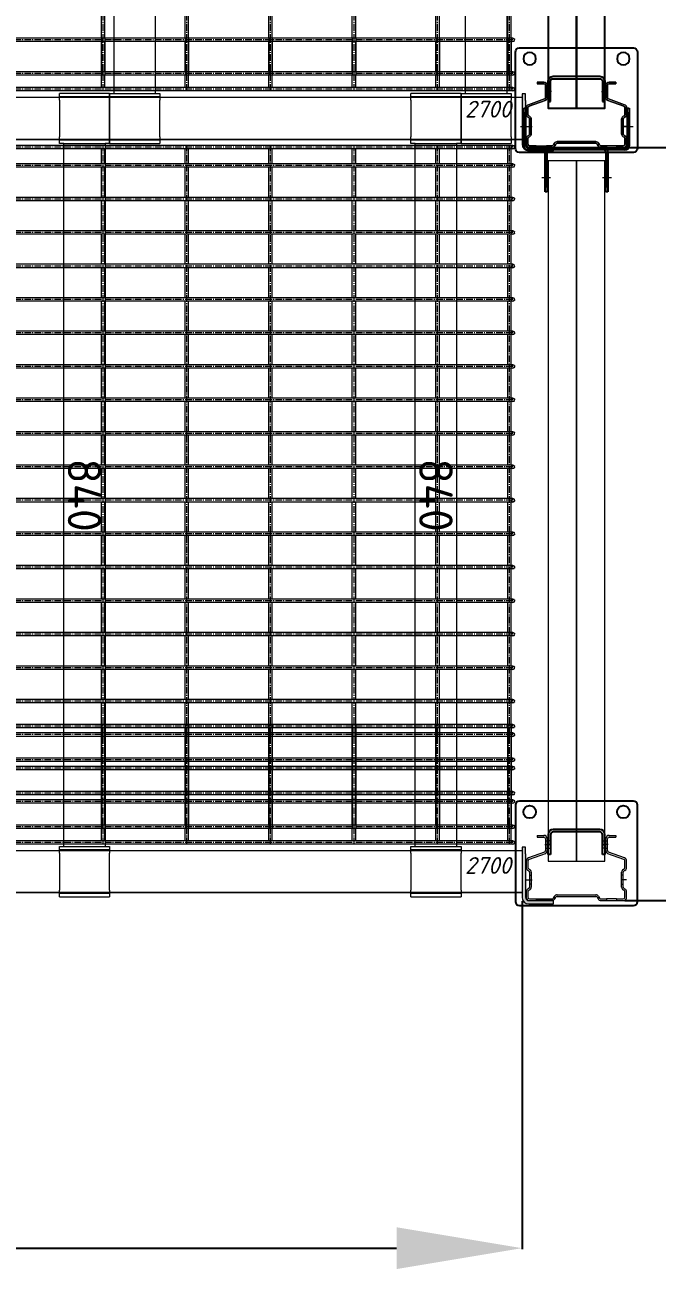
# Model space of a CAD drawing. Header units: millimetres. Extents: x 2140 to 223837, y 2113 to 170313.
# Drawn here: x 206360 to 207115, y 103567 to 105054 of the extents above; entities that cross this region are included whole.
import ezdxf

# ---------------------------------------------------------------- set-up
doc = ezdxf.new("R2010")
doc.units = ezdxf.units.MM
for name, pattern in [('CENTERX2', [20.32, 12.7, -2.54, 2.54, -2.54]), ('gost6', [12, 8, -1.5, 1, -1.5]), ('HIDDEN', [1.905, 1.27, -0.635]), ('PHANTOM', [12.7, 6.35, -1.27, 1.27, -1.27, 1.27, -1.27]), ('{ Wide Dash }', [12, 4, -2, 4, -2])]:
    doc.linetypes.add(name, pattern=pattern)
for name, color, linetype in [('0_ANNOT_Dimensions', 7, 'Continuous'), ('12.Секция', 7, 'Continuous'), ('2.Стойка', 7, 'Continuous'), ('Размеры', 7, 'Continuous')]:
    doc.layers.add(name, color=color, linetype=linetype)
for name, color, linetype, lineweight in [('1.Балка', 5, 'Continuous', 0), ('13.Траверса', 40, 'Continuous', 0), ('3.Опора', 7, 'Continuous', 0), ('42.Наращиватель рамы', 7, 'Continuous', 0), ('D', 7, 'Continuous', 15)]:
    doc.layers.add(name, color=color, linetype=linetype, lineweight=lineweight)
doc.styles.add('GOST', font='isocpeur.ttf')
doc.styles.get("Standard").update_dxf_attribs({"font": 'isocpeur.ttf'})
doc.styles.add('Курсив', font='isocpeui.ttf')
doc.dimstyles.new('150', dxfattribs={"dimtxt": 150, "dimasz": 150, "dimexe": 1, "dimexo": 10, "dimgap": 40, "dimtad": 1, "dimdec": 0, "dimzin": 0, "dimdsep": 46, "dimtxsty": 'Standard', "dimcen": 0.09, "dimadec": 0, "dimazin": 0, "dimtfac": 1, "dimtdec": 0, "dimtofl": 0, "dimtmove": 0, "dimatfit": 3, "dimfxl": 1, "dimtolj": 1, "dimtzin": 0, "dimarcsym": 0})
doc.dimstyles.new('blok40', dxfattribs={"dimtxt": 40, "dimasz": 80, "dimexe": 0.18, "dimexo": 0, "dimgap": 5, "dimtad": 1, "dimtoh": 1, "dimdec": 0, "dimzin": 0, "dimdsep": 46, "dimtxsty": 'GOST', "dimblk": 'NONE', "dimcen": 0.09, "dimse1": 1, "dimse2": 1, "dimsd1": 1, "dimsd2": 1, "dimadec": 0, "dimazin": 0, "dimtfac": 1, "dimtdec": 0, "dimtofl": 0, "dimtmove": 0, "dimatfit": 2, "dimldrblk": 'NONE', "dimfxl": 0.18, "dimtolj": 1, "dimtzin": 0, "dimarcsym": 0})
doc.dimstyles.new('Рзм блок', dxfattribs={"dimtxt": 40, "dimasz": 80, "dimexe": 0.18, "dimexo": 0, "dimgap": 5, "dimtad": 1, "dimtoh": 1, "dimdec": 0, "dimzin": 0, "dimdsep": 46, "dimtxsty": 'Курсив', "dimblk": 'NONE', "dimcen": 0.09, "dimse1": 1, "dimse2": 1, "dimsd1": 1, "dimsd2": 1, "dimadec": 0, "dimazin": 0, "dimtfac": 1, "dimtdec": 0, "dimtofl": 0, "dimtmove": 0, "dimatfit": 2, "dimldrblk": 'NONE', "dimfxl": 0.18, "dimtolj": 1, "dimtzin": 0, "dimarcsym": 0})

# ---------------------------------------------------------------- blocks, each defined once
blk = doc.blocks.new('*D430')
at = {"layer": 'Defpoints', "color": 0, "linetype": 'ByBlock', "transparency": 16777216}
for p in [(5, 34.5), (2705, 34.5), (5, 1.9)]:
    blk.add_point(p, dxfattribs=at)
at = {"layer": 'Defpoints', "color": 0, "linetype": 'ByBlock', "transparency": 16777216, "insert": (2664.3, 17), "char_height": 20, "attachment_point": 5, "style": 'Курсив'}
blk.add_mtext('\\A1;2700', dxfattribs=at)
blk = doc.blocks.new('_None')
blk = doc.blocks.new('Опора FSус 120')
at = {"layer": '3.Опора', "color": 0, "linetype": 'Continuous', "lineweight": 25}
for p, q in [((-73, 120), (-73, 5)), ((68, 125), (-68, 125)), ((73, 5), (73, 120)), ((28, 91), (-28, 91)), ((-34, 85), (-34, 71)), ((-31, 85), (-31, 71)), ((28, 88), (-28, 88)), ((31, 71), (31, 85)), ((34, 71), (34, 85)), ((-34, 61), (-34, 71)), ((-31, 61), (-34, 61)), ((-31, 71), (-31, 61)), ((31, 61), (31, 71)), ((34, 61), (31, 61)), ((34, 71), (34, 61)), ((-68, 0), (68, 0))]:
    blk.add_line(p, q, dxfattribs=at)
at = {"layer": '3.Опора', "color": 0}
for p, q in [((-30, 73), (-35, 73)), ((30, 73), (35, 73))]:
    blk.add_line(p, q, dxfattribs=at)
for points in [[(-31, 77.5), (-34, 77.5), (-34, 68.5), (-31, 68.5)], [(31, 77.5), (34, 77.5), (34, 68.5), (31, 68.5)]]:
    blk.add_lwpolyline(points, close=True, dxfattribs=at)
at = {"layer": '3.Опора', "color": 0, "linetype": 'Continuous', "lineweight": 25}
for centre in [(-56, 112), (56, 112)]:
    blk.add_circle(centre, 7.5, dxfattribs=at)
for centre, radius, start, end in [((-68, 120), 5, 90, 180), ((68, 120), 5, 0, 90), ((-28, 85), 6, 90, 180), ((28, 85), 6, 0, 90), ((-28, 85), 3, 90, 180), ((28, 85), 3, 0, 90), ((-68, 5), 5, 180, 270), ((68, 5), 5, 270, 0)]:
    blk.add_arc(centre, radius, start, end, dxfattribs=at)
blk = doc.blocks.new('Стойка FSус 120')
at = {"color": 0, "linetype": 'ByBlock', "lineweight": 0}
for p, q in [((-47, 73), (-39, 73)), ((-47, 73), (-47, 71)), ((-47, 71), (-39, 71)), ((-38, 62), (-34, 62)), ((-37, 69), (-37, 54.8)), ((-35, 66.2), (-37, 66.2)), ((-35, 69), (-35, 54.8)), ((38, 62), (34, 62)), ((35, 54.8), (35, 69)), ((37, 66.2), (35, 66.2)), ((37, 54.8), (37, 69)), ((39, 73), (47, 73)), ((39, 71), (47, 71)), ((47, 73), (47, 71)), ((-38.3, 52.9), (-57.4, 46)), ((-37.6, 51), (-56.7, 44.1)), ((-37, 57.8), (-35, 57.8)), ((35, 57.8), (37, 57.8)), ((56.7, 44.1), (37.6, 51)), ((57.4, 46), (38.3, 52.9)), ((-60, 42.2), (-60, 34.6)), ((-58, 42.2), (-58, 34.6)), ((-58, 31.2), (-57, 30.6)), ((-57, 32.9), (-56, 32.3)), ((56, 32.3), (57, 32.9)), ((57, 30.6), (58, 31.2)), ((58, 34.6), (58, 42.2)), ((60, 34.6), (60, 42.2)), ((-60, 20), (-53, 20)), ((-56, 28.8), (-56, 11.2)), ((-56, 25.5), (-54, 25.5)), ((-54, 28.8), (-54, 11.2)), ((60, 20), (53, 20)), ((54, 11.2), (54, 28.8)), ((56, 25.5), (54, 25.5)), ((56, 11.2), (56, 28.8)), ((-60, 5.4), (-60, -1)), ((-57, 9.4), (-58, 8.8)), ((-58, 5.4), (-58, -1)), ((-56, 7.7), (-57, 7.1)), ((-54, 14.5), (-56, 14.5)), ((-27.6, -2), (-26.4, 0)), ((-23, 2), (23, 2)), ((-23, 0), (23, 0)), ((26.4, 0), (27.6, -2)), ((54, 14.5), (56, 14.5)), ((57, 7.1), (56, 7.7)), ((58, 8.8), (57, 9.4)), ((58, -1), (58, 5.4)), ((60, -1), (60, 5.4)), ((-56, -3), (-48, -3)), ((-56, -5), (-48, -5)), ((-48, -3), (-46.1, -3)), ((-48, -3), (-48, -5)), ((-46.1, -5), (-48, -5)), ((-46.1, -3), (-45.6, -3)), ((-45.6, -5), (-46.1, -5)), ((-45.6, -3), (-36.5, -3)), ((-36.5, -5), (-45.6, -5)), ((-36.5, -3), (-36, -3)), ((-36, -5), (-36.5, -5)), ((-36, -3), (-29.3, -3)), ((-36, -3), (-36, -5)), ((-36, -5), (-29.3, -5)), ((-25.8, -3), (-24.7, -1)), ((24.7, -1), (25.8, -3)), ((29.3, -3), (36, -3)), ((29.3, -5), (36, -5)), ((36.5, -3), (36, -3)), ((36, -3), (36, -5)), ((36, -5), (36.5, -5)), ((45.6, -3), (36.5, -3)), ((36.5, -5), (45.6, -5)), ((46.1, -3), (45.6, -3)), ((45.6, -5), (46.1, -5)), ((48, -3), (46.1, -3)), ((46.1, -5), (48, -5)), ((48, -3), (56, -3)), ((48, -3), (48, -5)), ((48, -5), (56, -5))]:
    blk.add_line(p, q, dxfattribs=at)
for centre, radius, start, end in [((-39, 69), 4, 0, 90), ((-39, 69), 2, 0, 90), ((39, 69), 4, 90, 180), ((39, 69), 2, 90, 180), ((-56, 42.2), 4, 110, 180), ((-39, 54.8), 2, 290, 0), ((-39, 54.8), 4, 290, 0), ((39, 54.8), 4, 180, 250), ((39, 54.8), 2, 180, 250), ((56, 42.2), 4, 0, 70), ((-56, 34.6), 4, 180, 240), ((-56, 42.2), 2, 110, 180), ((-56, 34.6), 2, 180, 240), ((-58, 28.8), 2, 0, 60), ((-58, 28.8), 4, 0, 60), ((58, 28.8), 4, 120, 180), ((58, 28.8), 2, 120, 180), ((56, 42.2), 2, 0, 70), ((56, 34.6), 2, 300, 0), ((56, 34.6), 4, 300, 0), ((-56, 5.4), 4, 120, 180), ((-56, 5.4), 2, 120, 180), ((-58, 11.2), 2, 300, 0), ((-58, 11.2), 4, 300, 0), ((-23, -2), 4, 90, 150), ((-23, -2), 2, 90, 150), ((23, -2), 4, 30, 90), ((23, -2), 2, 30, 90), ((58, 11.2), 4, 180, 240), ((58, 11.2), 2, 180, 240), ((56, 5.4), 2, 0, 60), ((56, 5.4), 4, 0, 60), ((-56, -1), 4, 180, 270), ((-56, -1), 2, 180, 270), ((-29.3, -1), 2, 270, 330), ((-29.3, -1), 4, 270, 330), ((29.3, -1), 4, 210, 270), ((29.3, -1), 2, 210, 270), ((56, -1), 2, 270, 0), ((56, -1), 4, 270, 0)]:
    blk.add_arc(centre, radius, start, end, dxfattribs=at)
blk = doc.blocks.new('*D332')
at = {"layer": 'Defpoints', "color": 0, "linetype": 'ByBlock', "transparency": 16777216}
for p in [(65, 54.5), (2765, 54.5), (65, 25.6)]:
    blk.add_point(p, dxfattribs=at)
at = {"layer": 'Defpoints', "color": 0, "linetype": 'ByBlock', "transparency": 16777216, "insert": (2724.3, 40.7), "char_height": 20, "attachment_point": 5, "style": 'Курсив'}
blk.add_mtext('\\A1;2700', dxfattribs=at)
blk = doc.blocks.new('*U983')
at = {"color": 0, "linetype": 'Continuous', "lineweight": 25}
for p, q in [((-63, 42), (-60.5, 42)), ((-63, 37), (-63, 42)), ((-63, -3), (-63, 37)), ((-60.5, 42), (-60.5, 37)), ((-60.5, -3), (-60.5, 37)), ((60.5, 42), (63, 42)), ((60.5, 37), (60.5, 42)), ((60.5, 37), (60.5, -3)), ((63, 42), (63, 37)), ((63, 37), (63, -3)), ((58, -5.5), (-58, -5.5)), ((58, -8), (-58, -8)), ((-37.5, -53), (-37.5, -10.5)), ((-35, -53), (-35, -10.5)), ((35, -10.5), (35, -53)), ((37.5, -10.5), (37.5, -53)), ((-37.5, -58), (-37.5, -53)), ((-35, -58), (-37.5, -58)), ((-35, -53), (-35, -58)), ((35, -58), (35, -53)), ((37.5, -58), (35, -58)), ((37.5, -53), (37.5, -58))]:
    blk.add_line(p, q, dxfattribs=at)
at = {"color": 0, "linetype": 'CENTERX2', "lineweight": 18}
for p, q in [((-67, 20), (-56.5, 20)), ((55.1, 20), (68, 20)), ((-41.5, -41), (-31, -41)), ((31.2, -41), (42, -41))]:
    blk.add_line(p, q, dxfattribs=at)
at = {"color": 0, "linetype": 'HIDDEN', "lineweight": 18}
for p, q in [((-60.5, 25.5), (-63, 25.5)), ((63, 25.5), (60.5, 25.5)), ((-63, 14.5), (-60.5, 14.5)), ((60.5, 14.5), (63, 14.5)), ((-32.5, -5.5), (-32.5, -8)), ((32.5, -5.5), (32.5, -8)), ((-35, -36.5), (-37.5, -36.5)), ((37.5, -36.5), (35, -36.5)), ((-37.5, -45.5), (-35, -45.5)), ((35, -45.5), (37.5, -45.5))]:
    blk.add_line(p, q, dxfattribs=at)
at = {"color": 0, "linetype": 'PHANTOM', "lineweight": 18}
for p, q in [((-60.5, -3), (-63, -3)), ((-60.5, -3), (-63, -3)), ((-58, -5.5), (-58, -8)), ((-58, -5.5), (-58, -8)), ((-35, -10.5), (-37.5, -10.5)), ((-35, -10.5), (-37.5, -10.5)), ((35, -10.5), (37.5, -10.5)), ((35, -10.5), (37.5, -10.5)), ((58, -5.5), (58, -8)), ((58, -5.5), (58, -8)), ((60.5, -3), (63, -3)), ((60.5, -3), (63, -3))]:
    blk.add_line(p, q, dxfattribs=at)
for p, q in [((0, -21), (-34, -21)), ((-34, -21), (-34, -858)), ((0, -858), (0, -21)), ((34, -21), (0, -21)), ((0, -21), (0, -858)), ((34, -858), (34, -21)), ((-34, -858), (0, -858)), ((0, -858), (34, -858))]:
    blk.add_line(p, q)
at = {"color": 0, "linetype": 'Continuous', "lineweight": 25}
for centre, radius, start, end in [((-58, -3), 5, 180, 270), ((-58, -3), 2.5, 180, 270), ((-32.5, -10.5), 5, 150, 180), ((-32.5, -10.5), 2.5, 90, 180), ((32.5, -10.5), 2.5, 0, 90), ((32.5, -10.5), 5, 0, 30), ((58, -3), 2.5, 270, 0), ((58, -3), 5, 270, 0)]:
    blk.add_arc(centre, radius, start, end, dxfattribs=at)
at = {"color": 0, "linetype": 'HIDDEN', "lineweight": 18}
for centre, start, end in [((-32.5, -10.5), 90, 150), ((32.5, -10.5), 30, 90)]:
    blk.add_arc(centre, 5, start, end, dxfattribs=at)
at = {"layer": '2.Стойка', "color": 51, "true_color": 0xf8f6b0}
blk.add_blockref('Стойка FSус 120', (0, 0), dxfattribs=at)
at = {"layer": '2.Стойка', "color": 0}
blk.add_blockref('Стойка FSус 120', (0, -900), dxfattribs=at)
at = {"layer": '3.Опора'}
blk.add_blockref('Опора FSус 120', (0, -911), dxfattribs=at)
blk = doc.blocks.new('сетч пан 1')
at = {"layer": 'D', "color": 0, "linetype": 'gost6', "lineweight": 0}
for p, q in [((-482.9, -939), (-482.9, 26)), ((-382.9, -939), (-382.9, 26)), ((-282.9, -939), (-282.9, 26)), ((-182.9, -939), (-182.9, 26)), ((-82.9, -939), (-82.9, 26)), ((3, -939), (3, 26)), ((7.1, -878), (-1318.9, -878)), ((7.1, -878), (-1318.9, -878)), ((7.1, -918), (-1318.9, -918)), ((7.1, -918), (-1318.9, -918)), ((7.1, -937), (-1318.9, -937))]:
    blk.add_line(p, q, dxfattribs=at)
at = {"layer": 'D', "color": 0, "lineweight": 0}
for p, q in [((-484.9, -876), (-484.9, -840)), ((-480.9, -876), (-480.9, -840)), ((-384.9, -876), (-384.9, -840)), ((-380.9, -876), (-380.9, -840)), ((-284.9, -876), (-284.9, -840)), ((-280.9, -876), (-280.9, -840)), ((-184.9, -876), (-184.9, -840)), ((-180.9, -876), (-180.9, -840)), ((-84.9, -876), (-84.9, -840)), ((-80.9, -876), (-80.9, -840)), ((1, -876), (1, -840)), ((5, -876), (5, -840)), ((7.1, -876), (-1318.9, -876)), ((7.1, -876), (-1318.9, -876)), ((-484.9, -876), (-484.9, -920)), ((-480.9, -876), (-480.9, -920)), ((-384.9, -876), (-384.9, -920)), ((-380.9, -876), (-380.9, -920)), ((-284.9, -876), (-284.9, -920)), ((-280.9, -876), (-280.9, -920)), ((-184.9, -876), (-184.9, -920)), ((-180.9, -876), (-180.9, -920)), ((-84.9, -876), (-84.9, -920)), ((-80.9, -876), (-80.9, -920)), ((1, -876), (1, -920)), ((5, -876), (5, -920)), ((7.1, -880), (-1318.9, -880)), ((7.1, -880), (-1318.9, -880)), ((-484.9, -916), (-484.9, -880)), ((-484.9, -916), (-484.9, -880)), ((-480.9, -916), (-480.9, -880)), ((-480.9, -916), (-480.9, -880)), ((-384.9, -916), (-384.9, -880)), ((-384.9, -916), (-384.9, -880)), ((-380.9, -916), (-380.9, -880)), ((-380.9, -916), (-380.9, -880)), ((-284.9, -916), (-284.9, -880)), ((-284.9, -916), (-284.9, -880)), ((-280.9, -916), (-280.9, -880)), ((-280.9, -916), (-280.9, -880)), ((-184.9, -916), (-184.9, -880)), ((-184.9, -916), (-184.9, -880)), ((-180.9, -916), (-180.9, -880)), ((-180.9, -916), (-180.9, -880)), ((-84.9, -916), (-84.9, -880)), ((-84.9, -916), (-84.9, -880)), ((-80.9, -916), (-80.9, -880)), ((-80.9, -916), (-80.9, -880)), ((1, -916), (1, -880)), ((1, -916), (1, -880)), ((5, -916), (5, -880)), ((5, -916), (5, -880)), ((7.1, -916), (-1318.9, -916)), ((7.1, -916), (-1318.9, -916)), ((7.1, -920), (-1318.9, -920)), ((7.1, -920), (-1318.9, -920)), ((-484.9, -935), (-484.9, -920)), ((-480.9, -935), (-480.9, -920)), ((-384.9, -935), (-384.9, -920)), ((-380.9, -935), (-380.9, -920)), ((-284.9, -935), (-284.9, -920)), ((-280.9, -935), (-280.9, -920)), ((-184.9, -935), (-184.9, -920)), ((-180.9, -935), (-180.9, -920)), ((-84.9, -935), (-84.9, -920)), ((-80.9, -935), (-80.9, -920)), ((1, -935), (1, -920)), ((5, -935), (5, -920)), ((7.1, -935), (-1318.9, -935)), ((7.1, -939), (-1318.9, -939))]:
    blk.add_line(p, q, dxfattribs=at)
for centre in [(7.1, -878), (7.1, -878), (7.1, -918), (7.1, -918), (7.1, -937)]:
    blk.add_arc(centre, 2, 270, 90, dxfattribs=at)
at = {"layer": 'Размеры', "color": 0, "linetype": '{ Wide Dash }', "lineweight": 0, "ltscale": 0.01}
for centre in [(7.1, -878), (7.1, -878), (7.1, -918), (7.1, -918), (7.1, -937)]:
    blk.add_circle(centre, 2, dxfattribs=at)
blk = doc.blocks.new('*D1041')
at = {"layer": 'Defpoints', "color": 0, "linetype": 'ByBlock', "transparency": 16777216}
for p in [(55, -55), (1026, -55), (1026, -60)]:
    blk.add_point(p, dxfattribs=at)
at = {"layer": 'Defpoints', "color": 0, "linetype": 'ByBlock', "lineweight": -2, "transparency": 16777216, "insert": (540.5, -30), "char_height": 40, "attachment_point": 5, "style": 'GOST'}
blk.add_mtext('\\A1;971', dxfattribs=at)
blk = doc.blocks.new('сетч пан 2')
at = {"layer": 'D', "color": 0, "lineweight": 0}
for p, q in [((0, 2), (-1326, 2)), ((0, -2), (-1326, -2)), ((-492, -20), (-492, -2)), ((-488, -20), (-488, -2)), ((-392, -20), (-392, -2)), ((-388, -20), (-388, -2)), ((-292, -20), (-292, -2)), ((-288, -20), (-288, -2)), ((-192, -20), (-192, -2)), ((-188, -20), (-188, -2)), ((-92, -20), (-92, -2)), ((-88, -20), (-88, -2)), ((-6.1, -20), (-6.1, -2)), ((-2.1, -20), (-2.1, -2)), ((0, -20), (-1326, -20)), ((0, -24), (-1326, -24)), ((-492, -60), (-492, -24)), ((-488, -60), (-488, -24)), ((-392, -60), (-392, -24)), ((-388, -60), (-388, -24)), ((-292, -60), (-292, -24)), ((-288, -60), (-288, -24)), ((-192, -60), (-192, -24)), ((-188, -60), (-188, -24)), ((-92, -60), (-92, -24)), ((-88, -60), (-88, -24)), ((-6.1, -60), (-6.1, -24)), ((-2.1, -60), (-2.1, -24)), ((0, -60), (-1326, -60)), ((0, -64), (-1326, -64)), ((-492, -100), (-492, -64)), ((-488, -100), (-488, -64)), ((-392, -100), (-392, -64)), ((-388, -100), (-388, -64)), ((-292, -100), (-292, -64)), ((-288, -100), (-288, -64)), ((-192, -100), (-192, -64)), ((-188, -100), (-188, -64)), ((-92, -100), (-92, -64)), ((-88, -100), (-88, -64)), ((-6.1, -100), (-6.1, -64)), ((-2.1, -100), (-2.1, -64)), ((0, -100), (-1326, -100)), ((0, -104), (-1326, -104)), ((-492, -140), (-492, -104)), ((-488, -140), (-488, -104)), ((-392, -140), (-392, -104)), ((-388, -140), (-388, -104)), ((-292, -140), (-292, -104)), ((-288, -140), (-288, -104)), ((-192, -140), (-192, -104)), ((-188, -140), (-188, -104)), ((-92, -140), (-92, -104)), ((-88, -140), (-88, -104)), ((-6.1, -140), (-6.1, -104)), ((-2.1, -140), (-2.1, -104)), ((0, -140), (-1326, -140)), ((0, -144), (-1326, -144)), ((-492, -180), (-492, -144)), ((-488, -180), (-488, -144)), ((-392, -180), (-392, -144)), ((-388, -180), (-388, -144)), ((-292, -180), (-292, -144)), ((-288, -180), (-288, -144)), ((-192, -180), (-192, -144)), ((-188, -180), (-188, -144)), ((-92, -180), (-92, -144)), ((-88, -180), (-88, -144)), ((-6.1, -180), (-6.1, -144)), ((-2.1, -180), (-2.1, -144)), ((0, -180), (-1326, -180)), ((0, -184), (-1326, -184)), ((-492, -220), (-492, -184)), ((-488, -220), (-488, -184)), ((-392, -220), (-392, -184)), ((-388, -220), (-388, -184)), ((-292, -220), (-292, -184)), ((-288, -220), (-288, -184)), ((-192, -220), (-192, -184)), ((-188, -220), (-188, -184)), ((-92, -220), (-92, -184)), ((-88, -220), (-88, -184)), ((-6.1, -220), (-6.1, -184)), ((-2.1, -220), (-2.1, -184)), ((0, -220), (-1326, -220)), ((0, -224), (-1326, -224)), ((-492, -260), (-492, -224)), ((-488, -260), (-488, -224)), ((-392, -260), (-392, -224)), ((-388, -260), (-388, -224)), ((-292, -260), (-292, -224)), ((-288, -260), (-288, -224)), ((-192, -260), (-192, -224)), ((-188, -260), (-188, -224)), ((-92, -260), (-92, -224)), ((-88, -260), (-88, -224)), ((-6.1, -260), (-6.1, -224)), ((-2.1, -260), (-2.1, -224)), ((0, -260), (-1326, -260)), ((0, -264), (-1326, -264)), ((-492, -300), (-492, -264)), ((-488, -300), (-488, -264)), ((-392, -300), (-392, -264)), ((-388, -300), (-388, -264)), ((-292, -300), (-292, -264)), ((-288, -300), (-288, -264)), ((-192, -300), (-192, -264)), ((-188, -300), (-188, -264)), ((-92, -300), (-92, -264)), ((-88, -300), (-88, -264)), ((-6.1, -300), (-6.1, -264)), ((-2.1, -300), (-2.1, -264)), ((0, -300), (-1326, -300)), ((0, -304), (-1326, -304)), ((-492, -340), (-492, -304)), ((-488, -340), (-488, -304)), ((-392, -340), (-392, -304)), ((-388, -340), (-388, -304)), ((-292, -340), (-292, -304)), ((-288, -340), (-288, -304)), ((-192, -340), (-192, -304)), ((-188, -340), (-188, -304)), ((-92, -340), (-92, -304)), ((-88, -340), (-88, -304)), ((-6.1, -340), (-6.1, -304)), ((-2.1, -340), (-2.1, -304)), ((0, -340), (-1326, -340)), ((0, -344), (-1326, -344)), ((-492, -380), (-492, -344)), ((-488, -380), (-488, -344)), ((-392, -380), (-392, -344)), ((-388, -380), (-388, -344)), ((-292, -380), (-292, -344)), ((-288, -380), (-288, -344)), ((-192, -380), (-192, -344)), ((-188, -380), (-188, -344)), ((-92, -380), (-92, -344)), ((-88, -380), (-88, -344)), ((-6.1, -380), (-6.1, -344)), ((-2.1, -380), (-2.1, -344)), ((0, -380), (-1326, -380)), ((0, -384), (-1326, -384)), ((-492, -420), (-492, -384)), ((-488, -420), (-488, -384)), ((-392, -420), (-392, -384)), ((-388, -420), (-388, -384)), ((-292, -420), (-292, -384)), ((-288, -420), (-288, -384)), ((-192, -420), (-192, -384)), ((-188, -420), (-188, -384)), ((-92, -420), (-92, -384)), ((-88, -420), (-88, -384)), ((-6.1, -420), (-6.1, -384)), ((-2.1, -420), (-2.1, -384)), ((0, -420), (-1326, -420)), ((0, -424), (-1326, -424)), ((-492, -460), (-492, -424)), ((-488, -460), (-488, -424)), ((-392, -460), (-392, -424)), ((-388, -460), (-388, -424)), ((-292, -460), (-292, -424)), ((-288, -460), (-288, -424)), ((-192, -460), (-192, -424)), ((-188, -460), (-188, -424)), ((-92, -460), (-92, -424)), ((-88, -460), (-88, -424)), ((-6.1, -460), (-6.1, -424)), ((-2.1, -460), (-2.1, -424)), ((0, -460), (-1326, -460)), ((0, -464), (-1326, -464)), ((-492, -500), (-492, -464)), ((-488, -500), (-488, -464)), ((-392, -500), (-392, -464)), ((-388, -500), (-388, -464)), ((-292, -500), (-292, -464)), ((-288, -500), (-288, -464)), ((-192, -500), (-192, -464)), ((-188, -500), (-188, -464)), ((-92, -500), (-92, -464)), ((-88, -500), (-88, -464)), ((-6.1, -500), (-6.1, -464)), ((-2.1, -500), (-2.1, -464)), ((0, -500), (-1326, -500)), ((0, -504), (-1326, -504)), ((-492, -540), (-492, -504)), ((-488, -540), (-488, -504)), ((-392, -540), (-392, -504)), ((-388, -540), (-388, -504)), ((-292, -540), (-292, -504)), ((-288, -540), (-288, -504)), ((-192, -540), (-192, -504)), ((-188, -540), (-188, -504)), ((-92, -540), (-92, -504)), ((-88, -540), (-88, -504)), ((-6.1, -540), (-6.1, -504)), ((-2.1, -540), (-2.1, -504)), ((0, -540), (-1326, -540)), ((0, -544), (-1326, -544)), ((-492, -580), (-492, -544)), ((-488, -580), (-488, -544)), ((-392, -580), (-392, -544)), ((-388, -580), (-388, -544)), ((-292, -580), (-292, -544)), ((-288, -580), (-288, -544)), ((-192, -580), (-192, -544)), ((-188, -580), (-188, -544)), ((-92, -580), (-92, -544)), ((-88, -580), (-88, -544)), ((-6.1, -580), (-6.1, -544)), ((-2.1, -580), (-2.1, -544)), ((0, -580), (-1326, -580)), ((0, -584), (-1326, -584)), ((-492, -620), (-492, -584)), ((-488, -620), (-488, -584)), ((-392, -620), (-392, -584)), ((-388, -620), (-388, -584)), ((-292, -620), (-292, -584)), ((-288, -620), (-288, -584)), ((-192, -620), (-192, -584)), ((-188, -620), (-188, -584)), ((-92, -620), (-92, -584)), ((-88, -620), (-88, -584)), ((-6.1, -620), (-6.1, -584)), ((-2.1, -620), (-2.1, -584)), ((0, -620), (-1326, -620)), ((0, -624), (-1326, -624)), ((-492, -660), (-492, -624)), ((-488, -660), (-488, -624)), ((-392, -660), (-392, -624)), ((-388, -660), (-388, -624)), ((-292, -660), (-292, -624)), ((-288, -660), (-288, -624)), ((-192, -660), (-192, -624)), ((-188, -660), (-188, -624)), ((-92, -660), (-92, -624)), ((-88, -660), (-88, -624)), ((-6.1, -660), (-6.1, -624)), ((-2.1, -660), (-2.1, -624)), ((0, -660), (-1326, -660)), ((0, -664), (-1326, -664)), ((-492, -700), (-492, -664)), ((-488, -700), (-488, -664)), ((-392, -700), (-392, -664)), ((-388, -700), (-388, -664)), ((-292, -700), (-292, -664)), ((-288, -700), (-288, -664)), ((-192, -700), (-192, -664)), ((-188, -700), (-188, -664)), ((-92, -700), (-92, -664)), ((-88, -700), (-88, -664)), ((-6.1, -700), (-6.1, -664)), ((-2.1, -700), (-2.1, -664)), ((0, -690), (-1326, -690)), ((0, -694), (-1326, -694)), ((-492, -690), (-492, -784)), ((-492, -730), (-492, -694)), ((-488, -690), (-488, -784)), ((-488, -730), (-488, -694)), ((-392, -690), (-392, -784)), ((-392, -730), (-392, -694)), ((-388, -690), (-388, -784)), ((-388, -730), (-388, -694)), ((-292, -690), (-292, -784)), ((-292, -730), (-292, -694)), ((-288, -690), (-288, -784)), ((-288, -730), (-288, -694)), ((-192, -690), (-192, -784)), ((-192, -730), (-192, -694)), ((-188, -690), (-188, -784)), ((-188, -730), (-188, -694)), ((-92, -690), (-92, -784)), ((-92, -730), (-92, -694)), ((-88, -690), (-88, -784)), ((-88, -730), (-88, -694)), ((-6.1, -690), (-6.1, -784)), ((-6.1, -730), (-6.1, -694)), ((-2.1, -690), (-2.1, -784)), ((-2.1, -730), (-2.1, -694)), ((0, -700), (-1326, -700)), ((0, -704), (-1326, -704)), ((-492, -740), (-492, -704)), ((-488, -740), (-488, -704)), ((-392, -740), (-392, -704)), ((-388, -740), (-388, -704)), ((-292, -740), (-292, -704)), ((-288, -740), (-288, -704)), ((-192, -740), (-192, -704)), ((-188, -740), (-188, -704)), ((-92, -740), (-92, -704)), ((-88, -740), (-88, -704)), ((-6.1, -740), (-6.1, -704)), ((-2.1, -740), (-2.1, -704)), ((0, -730), (-1326, -730)), ((0, -734), (-1326, -734)), ((0, -740), (-1326, -740)), ((-492, -770), (-492, -734)), ((-488, -770), (-488, -734)), ((-392, -770), (-392, -734)), ((-388, -770), (-388, -734)), ((-292, -770), (-292, -734)), ((-288, -770), (-288, -734)), ((-192, -770), (-192, -734)), ((-188, -770), (-188, -734)), ((-92, -770), (-92, -734)), ((-88, -770), (-88, -734)), ((-6.1, -770), (-6.1, -734)), ((-2.1, -770), (-2.1, -734)), ((0, -744), (-1326, -744)), ((-492, -780), (-492, -744)), ((-488, -780), (-488, -744)), ((-392, -780), (-392, -744)), ((-388, -780), (-388, -744)), ((-292, -780), (-292, -744)), ((-288, -780), (-288, -744)), ((-192, -780), (-192, -744)), ((-188, -780), (-188, -744)), ((-92, -780), (-92, -744)), ((-88, -780), (-88, -744)), ((-6.1, -780), (-6.1, -744)), ((-2.1, -780), (-2.1, -744)), ((0, -770), (-1326, -770)), ((0, -770), (-1326, -770)), ((-492, -770), (-492, -814)), ((-488, -770), (-488, -814)), ((-392, -770), (-392, -814)), ((-388, -770), (-388, -814)), ((-292, -770), (-292, -814)), ((-288, -770), (-288, -814)), ((-192, -770), (-192, -814)), ((-188, -770), (-188, -814)), ((-92, -770), (-92, -814)), ((-88, -770), (-88, -814)), ((-6.1, -770), (-6.1, -814)), ((-2.1, -770), (-2.1, -814)), ((0, -774), (-1326, -774)), ((0, -774), (-1326, -774)), ((0, -780), (-1326, -780)), ((0, -784), (-1326, -784)), ((-492, -810), (-492, -774)), ((-492, -810), (-492, -774)), ((-488, -810), (-488, -774)), ((-488, -810), (-488, -774)), ((-392, -810), (-392, -774)), ((-392, -810), (-392, -774)), ((-388, -810), (-388, -774)), ((-388, -810), (-388, -774)), ((-292, -810), (-292, -774)), ((-292, -810), (-292, -774)), ((-288, -810), (-288, -774)), ((-288, -810), (-288, -774)), ((-192, -810), (-192, -774)), ((-192, -810), (-192, -774)), ((-188, -810), (-188, -774)), ((-188, -810), (-188, -774)), ((-92, -810), (-92, -774)), ((-92, -810), (-92, -774)), ((-88, -810), (-88, -774)), ((-88, -810), (-88, -774)), ((-6.1, -810), (-6.1, -774)), ((-6.1, -810), (-6.1, -774)), ((-2.1, -810), (-2.1, -774)), ((-2.1, -810), (-2.1, -774)), ((0, -810), (-1326, -810)), ((0, -810), (-1326, -810)), ((0, -814), (-1326, -814)), ((0, -814), (-1326, -814)), ((-492, -829), (-492, -814)), ((-488, -829), (-488, -814)), ((-392, -829), (-392, -814)), ((-388, -829), (-388, -814)), ((-292, -829), (-292, -814)), ((-288, -829), (-288, -814)), ((-192, -829), (-192, -814)), ((-188, -829), (-188, -814)), ((-92, -829), (-92, -814)), ((-88, -829), (-88, -814)), ((-6.1, -829), (-6.1, -814)), ((-2.1, -829), (-2.1, -814)), ((0, -829), (-1326, -829)), ((0, -833), (-1326, -833))]:
    blk.add_line(p, q, dxfattribs=at)
at = {"layer": 'D', "color": 0, "linetype": 'gost6', "lineweight": 0}
for p, q in [((0, 0), (-1326, 0)), ((-490, -833), (-490, 2)), ((-390, -833), (-390, 2)), ((-290, -833), (-290, 2)), ((-190, -833), (-190, 2)), ((-90, -833), (-90, 2)), ((-4.1, -833), (-4.1, 2)), ((0, -22), (-1326, -22)), ((0, -62), (-1326, -62)), ((0, -102), (-1326, -102)), ((0, -142), (-1326, -142)), ((0, -182), (-1326, -182)), ((0, -222), (-1326, -222)), ((0, -262), (-1326, -262)), ((0, -302), (-1326, -302)), ((0, -342), (-1326, -342)), ((0, -382), (-1326, -382)), ((0, -422), (-1326, -422)), ((0, -462), (-1326, -462)), ((0, -502), (-1326, -502)), ((0, -542), (-1326, -542)), ((0, -582), (-1326, -582)), ((0, -622), (-1326, -622)), ((0, -662), (-1326, -662)), ((0, -692), (-1326, -692)), ((0, -702), (-1326, -702)), ((0, -732), (-1326, -732)), ((0, -742), (-1326, -742)), ((0, -772), (-1326, -772)), ((0, -772), (-1326, -772)), ((0, -782), (-1326, -782)), ((0, -812), (-1326, -812)), ((0, -812), (-1326, -812)), ((0, -831), (-1326, -831))]:
    blk.add_line(p, q, dxfattribs=at)
at = {"layer": 'D', "color": 0, "lineweight": 0}
for centre in [(0, 0), (0, -22), (0, -62), (0, -102), (0, -142), (0, -182), (0, -222), (0, -262), (0, -302), (0, -342), (0, -382), (0, -422), (0, -462), (0, -502), (0, -542), (0, -582), (0, -622), (0, -662), (0, -692), (0, -702), (0, -732), (0, -742), (0, -772), (0, -772), (0, -782), (0, -812), (0, -812), (0, -831)]:
    blk.add_arc(centre, 2, 270, 90, dxfattribs=at)
at = {"layer": 'Размеры', "color": 0, "linetype": '{ Wide Dash }', "lineweight": 0, "ltscale": 0.01}
for centre in [(0, 0), (0, -22), (0, -62), (0, -102), (0, -142), (0, -182), (0, -222), (0, -262), (0, -302), (0, -342), (0, -382), (0, -422), (0, -462), (0, -502), (0, -542), (0, -582), (0, -622), (0, -662), (0, -692), (0, -702), (0, -732), (0, -742), (0, -772), (0, -772), (0, -782), (0, -812), (0, -812), (0, -831)]:
    blk.add_circle(centre, 2, dxfattribs=at)
blk = doc.blocks.new('*D1043')
at = {"layer": 'Defpoints', "color": 0, "linetype": 'ByBlock', "transparency": 16777216}
for p in [(55, -55), (895, -55), (895, -60)]:
    blk.add_point(p, dxfattribs=at)
at = {"layer": 'Defpoints', "color": 0, "linetype": 'ByBlock', "lineweight": -2, "transparency": 16777216, "insert": (475, -30), "char_height": 40, "attachment_point": 5, "style": 'GOST'}
blk.add_mtext('\\A1;840', dxfattribs=at)
blk = doc.blocks.new('*D1262')
at = {"layer": '0_ANNOT_Dimensions', "color": 0, "lineweight": -2, "transparency": 16777216}
for p, q in [((204253.8, 104007.2), (204253.8, 103591.4)), ((206953.8, 104007.2), (206953.8, 103591.4)), ((204403.8, 103592.4), (206803.8, 103592.4))]:
    blk.add_line(p, q, dxfattribs=at)
at = {"layer": '0_ANNOT_Dimensions', "color": 0, "transparency": 16777216}
for points in [[(204403.8, 103617.4), (204403.8, 103567.4), (204253.8, 103592.4)], [(206803.8, 103617.4), (206803.8, 103567.4), (206953.8, 103592.4)]]:
    blk.add_solid(points, dxfattribs=at)
at = {"layer": 'Defpoints', "color": 0, "transparency": 16777216}
for p in [(204253.8, 104017.2), (206953.8, 104017.2), (206953.8, 103592.4)]:
    blk.add_point(p, dxfattribs=at)
at = {"layer": '0_ANNOT_Dimensions', "color": 0, "transparency": 16777216, "insert": (205603.8, 103707.4), "char_height": 150, "attachment_point": 5}
blk.add_mtext('\\A1;2700', dxfattribs=at)
blk = doc.blocks.new('*D1263')
at = {"layer": '0_ANNOT_Dimensions', "color": 0, "lineweight": -2, "transparency": 16777216}
for p, q in [((207076.7, 106007.7), (207640.7, 106007.7)), ((207639.7, 105057.7), (207639.7, 105857.7)), ((207076.8, 104907.7), (207640.7, 104907.7))]:
    blk.add_line(p, q, dxfattribs=at)
at = {"layer": '0_ANNOT_Dimensions', "color": 0, "transparency": 16777216}
for points in [[(207614.7, 105857.7), (207664.7, 105857.7), (207639.7, 106007.7)], [(207614.7, 105057.7), (207664.7, 105057.7), (207639.7, 104907.7)]]:
    blk.add_solid(points, dxfattribs=at)
at = {"layer": 'Defpoints', "color": 0, "transparency": 16777216}
for p in [(207066.7, 106007.7), (207639.7, 106007.7), (207066.8, 104907.7)]:
    blk.add_point(p, dxfattribs=at)
at = {"layer": '0_ANNOT_Dimensions', "color": 0, "transparency": 16777216, "insert": (207524.7, 105457.7), "char_height": 150, "attachment_point": 5, "rotation": 90}
blk.add_mtext('\\A1;1100', dxfattribs=at)
blk = doc.blocks.new('*D1264')
at = {"layer": '0_ANNOT_Dimensions', "color": 0, "lineweight": -2, "transparency": 16777216}
for p, q in [((207076.7, 104907.7), (207640.7, 104907.7)), ((207639.7, 104157.7), (207639.7, 104757.7)), ((207076.8, 104007.7), (207640.7, 104007.7))]:
    blk.add_line(p, q, dxfattribs=at)
at = {"layer": '0_ANNOT_Dimensions', "color": 0, "transparency": 16777216}
for points in [[(207614.7, 104757.7), (207664.7, 104757.7), (207639.7, 104907.7)], [(207614.7, 104157.7), (207664.7, 104157.7), (207639.7, 104007.7)]]:
    blk.add_solid(points, dxfattribs=at)
at = {"layer": 'Defpoints', "color": 0, "transparency": 16777216}
for p in [(207066.7, 104907.7), (207639.7, 104907.7), (207066.8, 104007.7)]:
    blk.add_point(p, dxfattribs=at)
at = {"layer": '0_ANNOT_Dimensions', "color": 0, "transparency": 16777216, "insert": (207524.7, 104457.7), "char_height": 150, "attachment_point": 5, "rotation": 90}
blk.add_mtext('\\A1;900', dxfattribs=at)
blk = doc.blocks.new('*U429')
at = {"true_color": 0xc7c8ca}
h = blk.add_hatch(color=9, dxfattribs=at)
h.dxf.hatch_style = 1
h.paths.add_polyline_path([(2742.5, -25), (2734.5, -25), (2713, -25, -0.414214), (2709, -21), (2709, 31), (2709, 39), (2705, 39), (2705, 31), (2705, -21, 0.414214), (2713, -29), (2734.5, -29), (2742.5, -29)])
at = {"layer": '1.Балка', "color": 0, "linetype": 'ByBlock'}
for p, q in [((2705, 34.5), (5, 34.5)), ((2709, 39), (2705, 39)), ((2705, 39), (2705, 31)), ((2705, 31), (2705, -21)), ((2709, 31), (2709, 39)), ((2709, 31), (2709, -21)), ((5, -15.5), (2705, -15.5)), ((2705, -15.5), (5, -15.5)), ((2713, -25), (2734.5, -25)), ((2713, -29), (2734.5, -29)), ((2742.5, -25), (2734.5, -25)), ((2734.5, -29), (2742.5, -29)), ((2742.5, -29), (2742.5, -25))]:
    blk.add_line(p, q, dxfattribs=at)
for radius in [8, 4]:
    blk.add_arc((2713, -21), radius, 180, 270, dxfattribs=at)
at = {"layer": 'Defpoints', "color": 0, "linetype": 'ByBlock'}
dim = blk.add_linear_dim(base=(5, 1.9), p1=(2705, 34.5), p2=(5, 34.5), dimstyle='Рзм блок', override={"dimtxt": 20}, dxfattribs=at)
dim.commit()
dim.dimension.update_dxf_attribs({"geometry": '*D430', "text_midpoint": (2664.3, 1.9), "dimtype": 128})
blk = doc.blocks.new('*U326')
h = blk.add_hatch(color=0)
h.dxf.hatch_style = 1
h.paths.add_polyline_path([(2802.5, -5), (2794.5, -5), (2773, -5, -0.414214), (2769, -1), (2769, 51), (2769, 59), (2765, 59), (2765, 51), (2765, -1, 0.414214), (2773, -9), (2794.5, -9), (2802.5, -9)])
at = {"color": 18, "true_color": 0x000000}
for points in [[(2830, 1048), (2796, 1048), (2796, 42), (2830, 42)], [(2864, 1048), (2830, 1048), (2830, 42), (2864, 42)]]:
    blk.add_lwpolyline(points, close=True, dxfattribs=at)
at = {"layer": '1.Балка', "color": 0, "linetype": 'ByBlock'}
for p, q in [((2765, 54.5), (65, 54.5)), ((2769, 59), (2765, 59)), ((2765, 59), (2765, 51)), ((2765, 51), (2765, -1)), ((2769, 51), (2769, 59)), ((2769, 51), (2769, -1)), ((65, 4.5), (2765, 4.5)), ((2765, 4.5), (65, 4.5)), ((2773, -5), (2794.5, -5)), ((2773, -9), (2794.5, -9)), ((2802.5, -5), (2794.5, -5)), ((2794.5, -9), (2802.5, -9)), ((2802.5, -9), (2802.5, -5))]:
    blk.add_line(p, q, dxfattribs=at)
for radius in [8, 4]:
    blk.add_arc((2773, -1), radius, 180, 270, dxfattribs=at)
at = {"layer": '2.Стойка', "color": 18, "true_color": 0x000000, "xscale": -1}
blk.add_blockref('Стойка FSус 120', (2830, 0), dxfattribs=at)
at = {"layer": '3.Опора', "color": 18, "true_color": 0x000000, "xscale": -1}
blk.add_blockref('Опора FSус 120', (2830, -11), dxfattribs=at)
at = {"layer": 'Defpoints', "color": 0, "linetype": 'ByBlock'}
dim = blk.add_linear_dim(base=(65, 25.6), p1=(2765, 54.5), p2=(65, 54.5), dimstyle='Рзм блок', override={"dimtxt": 20}, dxfattribs=at)
dim.commit()
dim.dimension.update_dxf_attribs({"geometry": '*D332', "text_midpoint": (2724.3, 25.6), "dimtype": 128})
blk = doc.blocks.new('*U1040')
at = {"layer": '13.Траверса', "color": 0, "linetype": 'ByBlock', "lineweight": -2}
for p, q in [((-5, 0), (3, 0)), ((-1, 0), (-1, -60)), ((47, 0), (3, 0)), ((47, 0), (55, 0)), ((51, 0), (51, -60)), ((55, 0), (55, -5.3)), ((1026, 0), (1034, 0)), ((1026, -5.3), (1026, 0)), ((1030, 0), (1030, -60)), ((1078, 0), (1034, 0)), ((1078, 0), (1086, 0)), ((1082, 0), (1082, -60)), ((1086, -60), (1086, 0)), ((-5, 0), (-5, -60)), ((1026, -5), (55, -5)), ((55, -54.7), (55, -5.3)), ((1026, -55), (1026, -5.3)), ((55, -54.7), (55, -60)), ((55, -55), (1026, -55)), ((1026, -60), (1026, -54.7)), ((3, -60), (-5, -60)), ((3, -60), (47, -60)), ((55, -60), (47, -60)), ((1034, -60), (1026, -60)), ((1034, -60), (1078, -60)), ((1086, -60), (1078, -60))]:
    blk.add_line(p, q, dxfattribs=at)
at = {"layer": 'Defpoints', "color": 0, "linetype": 'ByBlock', "lineweight": -2}
dim = blk.add_linear_dim(base=(1026, -60), p1=(55, -55), p2=(1026, -55), dimstyle='blok40', override={"dimgap": 10}, dxfattribs=at)
dim.commit()
dim.dimension.update_dxf_attribs({"geometry": '*D1041', "text_midpoint": (540.5, -30)})
blk = doc.blocks.new('*U1260')
at = {"layer": '13.Траверса', "color": 1, "lineweight": 0, "rotation": 270}
blk.add_blockref('*U1040', (30, 540.5), dxfattribs=at)
blk = doc.blocks.new('*U1261')
at = {"color": 0, "linetype": 'ByBlock', "lineweight": -2, "transparency": 16777216}
for p in [(-420, 0), (0, 0)]:
    blk.add_blockref('*U1260', p, dxfattribs=at)
blk = doc.blocks.new('*U1042')
at = {"layer": '13.Траверса', "color": 0, "linetype": 'ByBlock', "lineweight": -2}
for p, q in [((-5, 0), (3, 0)), ((-1, 0), (-1, -60)), ((47, 0), (3, 0)), ((47, 0), (55, 0)), ((51, 0), (51, -60)), ((55, 0), (55, -5.3)), ((895, 0), (903, 0)), ((895, -5.3), (895, 0)), ((899, 0), (899, -60)), ((947, 0), (903, 0)), ((947, 0), (955, 0)), ((951, 0), (951, -60)), ((955, -60), (955, 0)), ((-5, 0), (-5, -60)), ((895, -5), (55, -5)), ((55, -54.7), (55, -5.3)), ((895, -55), (895, -5.3)), ((55, -54.7), (55, -60)), ((55, -55), (895, -55)), ((895, -60), (895, -54.7)), ((3, -60), (-5, -60)), ((3, -60), (47, -60)), ((55, -60), (47, -60)), ((903, -60), (895, -60)), ((903, -60), (947, -60)), ((955, -60), (947, -60))]:
    blk.add_line(p, q, dxfattribs=at)
at = {"layer": 'Defpoints', "color": 0, "linetype": 'ByBlock', "lineweight": -2}
dim = blk.add_linear_dim(base=(895, -60), p1=(55, -55), p2=(895, -55), dimstyle='blok40', override={"dimgap": 10}, dxfattribs=at)
dim.commit()
dim.dimension.update_dxf_attribs({"geometry": '*D1043', "text_midpoint": (475, -30)})

msp = doc.modelspace()

# ---------------------------------------------------------------- block references
msp.add_blockref('*U1261', (206910.8, 105457.7))
at = {"color": 252, "true_color": 0x939598}
for name, p in [('сетч пан 1', (206935.8, 105914.2)), ('сетч пан 2', (206942.9, 104908))]:
    msp.add_blockref(name, p, dxfattribs=at)
at = {"layer": '1.Балка', "color": 1, "lineweight": 0}
msp.add_blockref('*U429', (204248.8, 104032.7), dxfattribs=at)
at = {"layer": '12.Секция', "color": 1}
msp.add_blockref('*U326', (204188.8, 104912.7), dxfattribs=at)
at = {"layer": '13.Траверса', "color": 1, "lineweight": 0, "rotation": 270}
for p in [(206460.8, 104967.2), (206880.8, 104967.2)]:
    msp.add_blockref('*U1042', p, dxfattribs=at)
at = {"layer": '42.Наращиватель рамы'}
msp.add_blockref('*U983', (207018.8, 104912.7), dxfattribs=at)

# ---------------------------------------------------------------- dimensions: what is measured, and where the dimension line sits
at = {"layer": '0_ANNOT_Dimensions'}
for base, p1, p2, picture, middle in [((207639.7, 106007.7), (207066.8, 104907.7), (207066.7, 106007.7), '*D1263', (207524.7, 105457.7)), ((207639.7, 104907.7), (207066.8, 104007.7), (207066.7, 104907.7), '*D1264', (207524.7, 104457.7))]:
    dim = msp.add_linear_dim(base=base, p1=p1, p2=p2, angle=90, dimstyle='150', dxfattribs=at)
    dim.commit()
    dim.dimension.update_dxf_attribs({"geometry": picture, "text_midpoint": middle})
dim = msp.add_linear_dim(base=(206953.8, 103592.4), p1=(204253.8, 104017.2), p2=(206953.8, 104017.2), dimstyle='150', dxfattribs=at)
dim.commit()
dim.dimension.update_dxf_attribs({"geometry": '*D1262', "text_midpoint": (205603.8, 103707.4)})

doc.saveas('drawing.dxf')
